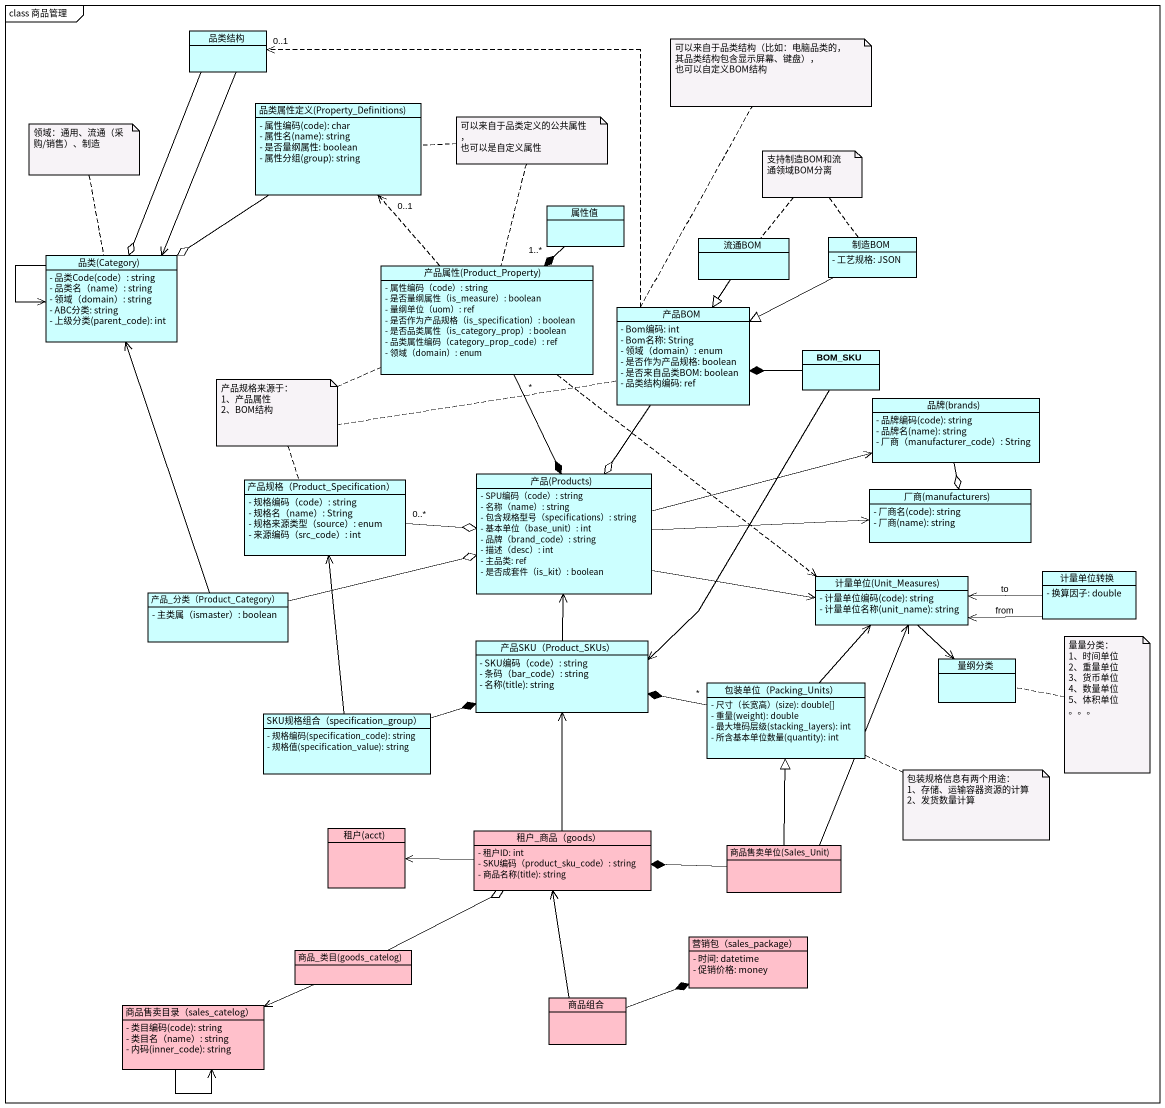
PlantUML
@startuml
mainframe class 商品管理
hide circle
hide empty members
skinparam classAttributeIconSize 0
class 品类结构 #CCFFFF
class "品类属性定义(Property_Definitions)" as 品类属性定义_Property_Definitions #CCFFFF {
  {field} - 属性编码(code): char
  {field} - 属性名(name): string
  - 是否量纲属性: boolean
  {field} - 属性分组(group): string
}
class 属性值 #CCFFFF
class 流通BOM #CCFFFF
class 制造BOM #CCFFFF {
  - 工艺规格: JSON
}
class "品类(Category)" as 品类_Category #CCFFFF {
  {field} - 品类Code(code）: string
  - 品类名（name）: string
  - 领域（domain）: string
  - ABC分类: string
  {field} - 上级分类(parent_code): int
}
class "产品属性(Product_Property)" as 产品属性_Product_Property #CCFFFF {
  - 属性编码（code）: string
  - 是否量纲属性（is_measure）: boolean
  - 量纲单位（uom）: ref
  - 是否作为产品规格（is_specification）: boolean
  - 是否品类属性（is_category_prop）: boolean
  - 品类属性编码（category_prop_code）: ref
  - 领域（domain）: enum
}
class 产品BOM #CCFFFF {
  - Bom编码: int
  - Bom名称: String
  - 领域（domain）: enum
  - 是否作为产品规格: boolean
  - 是否来自品类BOM: boolean
  - 品类结构编码: ref
}
class BOM_SKU #CCFFFF
class "品牌(brands)" as 品牌_brands #CCFFFF {
  {field} - 品牌编码(code): string
  {field} - 品牌名(name): string
  - 厂商（manufacturer_code）: String
}
class "产品规格（Product_Specification）" as 产品规格_Product_Specification #CCFFFF {
  - 规格编码（code）: string
  - 规格名（name）: String
  - 规格来源类型（source）: enum
  - 来源编码（src_code）: int
}
class "产品(Products)" as 产品_Products #CCFFFF {
  - SPU编码（code）: string
  - 名称（name）: string
  - 包含规格型号（specifications）: string
  - 基本单位（base_unit）: int
  - 品牌（brand_code）: string
  - 描述（desc）: int
  - 主品类: ref
  - 是否成套件（is_kit）: boolean
}
class "厂商(manufacturers)" as 厂商_manufacturers #CCFFFF {
  {field} - 厂商名(code): string
  {field} - 厂商(name): string
}
class "产品_分类（Product_Category）" as 产品_分类_Product_Category #CCFFFF {
  - 主类属（ismaster）: boolean
}
class "计量单位(Unit_Measures)" as 计量单位_Unit_Measures #CCFFFF {
  {field} - 计量单位编码(code): string
  {field} - 计量单位名称(unit_name): string
}
class 计量单位转换 #CCFFFF {
  - 换算因子: double
}
class "产品SKU（Product_SKUs）" as 产品SKU_Product_SKUs #CCFFFF {
  - SKU编码（code）: string
  - 条码（bar_code）: string
  {field} - 名称(title): string
}
class 量纲分类 #CCFFFF
class "SKU规格组合（specification_group）" as SKU规格组合_specification_group #CCFFFF {
  {field} - 规格编码(specification_code): string
  {field} - 规格值(specification_value): string
}
class "包装单位（Packing_Units）" as 包装单位_Packing_Units #CCFFFF {
  {field} - 尺寸（长宽高）(size): double[]
  {field} - 重量(weight): double
  {field} - 最大堆码层级(stacking_layers): int
  {field} - 所含基本单位数量(quantity): int
}
class "租户(acct)" as 租户_acct #FFC0CB
class "租户_商品（goods）" as 租户_商品_goods #FFC0CB {
  - 租户ID: int
  - SKU编码（product_sku_code）: string
  {field} - 商品名称(title): string
}
class "商品售卖单位(Sales_Unit)" as 商品售卖单位_Sales_Unit #FFC0CB
class "营销包（sales_package）" as 营销包_sales_package #FFC0CB {
  - 时间: datetime
  - 促销价格: money
}
class "商品_类目(goods_catelog)" as 商品_类目_goods_catelog #FFC0CB
class "商品售卖目录（sales_catelog）" as 商品售卖目录_sales_catelog #FFC0CB {
  {field} - 类目编码(code): string
  - 类目名（name）: string
  {field} - 内码(inner_code): string
}
class 商品组合 #FFC0CB
品类结构 --o 品类_Category
品类结构 --> 品类_Category
品类属性定义_Property_Definitions --o 品类_Category
属性值 "1..*" --* 产品属性_Product_Property
流通BOM --|> 产品BOM
制造BOM -left-|> 产品BOM
品类_Category --> 品类_Category
产品属性_Product_Property .up.> "0..1" 品类属性定义_Property_Definitions
产品属性_Product_Property "*" --* 产品_Products
产品属性_Product_Property ..> 计量单位_Unit_Measures
产品BOM .up.> "0..1" 品类结构
产品BOM --o 产品_Products
BOM_SKU -left-* 产品BOM
BOM_SKU --> 产品SKU_Product_SKUs
品牌_brands --o 厂商_manufacturers
产品规格_Product_Specification "0..*" -right-o 产品_Products
产品_Products -right-> 品牌_brands
产品_Products -right-> 厂商_manufacturers
产品_Products -right-> 计量单位_Unit_Measures
产品_分类_Product_Category -up-> 品类_Category
产品_分类_Product_Category -right-o 产品_Products
计量单位_Unit_Measures --> 量纲分类
计量单位转换 -left-> 计量单位_Unit_Measures : to
计量单位转换 -left-> 计量单位_Unit_Measures : from
产品SKU_Product_SKUs -up-> 产品_Products
SKU规格组合_specification_group -up-> 产品规格_Product_Specification
SKU规格组合_specification_group -right-* 产品SKU_Product_SKUs
包装单位_Packing_Units -up-> 计量单位_Unit_Measures
包装单位_Packing_Units "*" -left-* 产品SKU_Product_SKUs
租户_商品_goods -up-> 产品SKU_Product_SKUs
租户_商品_goods -left-> 租户_acct
商品售卖单位_Sales_Unit -up-> 计量单位_Unit_Measures
商品售卖单位_Sales_Unit -up-|> 包装单位_Packing_Units
商品售卖单位_Sales_Unit -left-* 租户_商品_goods
商品_类目_goods_catelog -right-o 租户_商品_goods
商品_类目_goods_catelog -left-> 商品售卖目录_sales_catelog
商品售卖目录_sales_catelog --> 商品售卖目录_sales_catelog
商品组合 -up-> 租户_商品_goods
商品组合 -right-* 营销包_sales_package
note top of 产品BOM
  可以来自于品类结构（比如：电脑品类的，其品类结构包含显示屏幕、键盘），
  也可以自定义BOM结构
end note
note top of 品类_Category : 领域：通用、流通（采购/销售）、制造
note as N3
  可以来自于品类定义的公共属性，
  也可以是自定义属性
end note
N3 .. 产品属性_Product_Property
N3 .. 品类属性定义_Property_Definitions
note as N4
  支持制造BOM和流通领域BOM分离
end note
N4 .. 流通BOM
N4 .. 制造BOM
note as N5
  产品规格来源于：
  1、产品属性
  2、BOM结构
end note
N5 .. 产品规格_Product_Specification
N5 .. 产品属性_Product_Property
N5 .. 产品BOM
note right of 量纲分类
  量量分类：
  1、时间单位
  2、重量单位
  3、货币单位
  4、数量单位
  5、体积单位
  。。。
end note
note right of 包装单位_Packing_Units
  包装规格信息有两个用途：
  1、存储、运输容器资源的计算
  2、发货数量计算
end note
@enduml
